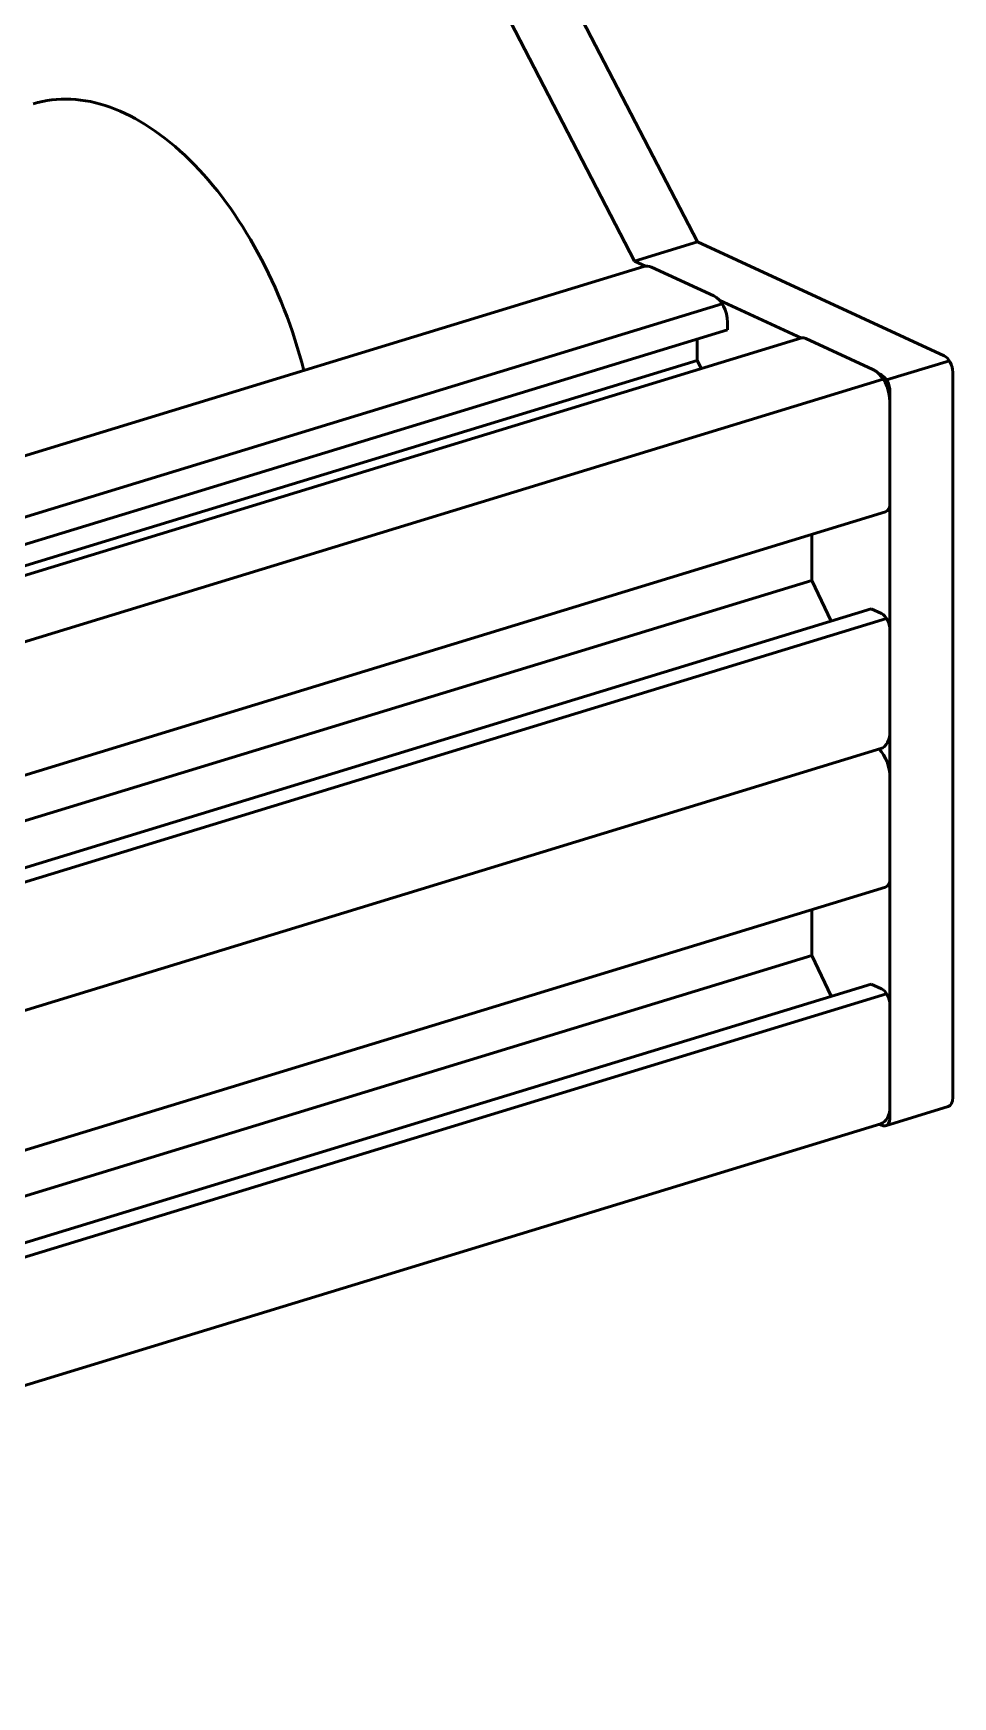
# Model space of a CAD drawing. Header units: inches. Extents: x -122986 to 27550, y -4965 to 6170.
# Drawn here: x 2954 to 3022.2, y 500.8 to 624.1 of the extents above; entities that cross this region are included whole.
import ezdxf

# ---------------------------------------------------------------- set-up
doc = ezdxf.new("R2010")
doc.units = ezdxf.units.IN
doc.header["$LTSCALE"] = 2
doc.header["$MEASUREMENT"] = 0
doc.layers.add('1 Đậm', color=7, linetype='Continuous', lineweight=50)

msp = doc.modelspace()

# ---------------------------------------------------------------- linework, layer by layer
at = {"layer": '1 Đậm', "lineweight": 50}
for p, q in [((3003.245, 608.648), (2984.308, 645.189)), ((2998.591, 607.226), (2979.655, 643.767)), ((3003.245, 608.648), (2998.591, 607.226)), ((3021.55, 600.204), (3003.245, 608.648)), ((2999.269, 606.824), (2859.778, 564.205)), ((2999.406, 606.851), (2998.591, 607.226)), ((3004.462, 604.639), (2999.854, 606.765)), ((3010.966, 601.518), (3004.861, 604.334)), ((3005.075, 604.052), (2865.705, 561.47)), ((3005.472, 602.134), (2868.365, 560.244)), ((3005.472, 602.134), (3005.472, 602.69)), ((3010.987, 601.524), (2871.378, 558.869)), ((3003.219, 599.866), (3003.219, 601.446)), ((3016.266, 599.194), (3011.279, 601.494)), ((3003.219, 599.866), (2870.427, 559.293)), ((3003.539, 599.248), (3003.219, 599.866)), ((3021.934, 599.837), (3017.28, 598.415)), ((3017.032, 598.46), (2877.423, 555.805)), ((3016.897, 598.782), (3016.714, 598.866)), ((3022.182, 545.228), (3022.182, 598.986)), ((3017.528, 543.806), (3017.528, 597.564)), ((3017.528, 589.294), (3017.528, 596.758)), ((2877.92, 546.078), (3017.189, 588.629)), ((3011.721, 583.562), (3011.721, 586.958)), ((3011.721, 583.562), (2877.921, 542.682)), ((3013.165, 580.541), (3011.721, 583.562)), ((3017.28, 580.733), (2877.671, 538.078)), ((3016.139, 581.449), (2877.92, 539.219)), ((3016.897, 581.1), (3016.139, 581.449)), ((3017.528, 572.418), (3017.528, 579.882)), ((2877.92, 528.64), (3016.85, 571.088)), ((3017.528, 561.489), (3017.528, 568.952)), ((2877.92, 518.272), (3017.189, 560.823)), ((3011.721, 555.756), (3011.721, 559.153)), ((3011.721, 555.756), (2877.921, 514.876)), ((3013.165, 552.735), (3011.721, 555.756)), ((3016.139, 553.644), (2877.92, 511.413)), ((3016.897, 553.294), (3016.139, 553.644)), ((3017.28, 552.927), (2877.671, 510.272)), ((3017.528, 544.613), (3017.528, 552.076)), ((3017.189, 543.141), (3021.843, 544.563)), ((2877.872, 500.82), (3016.85, 543.282)), ((3016.733, 543.246), (3016.897, 543.171))]:
    msp.add_line(p, q, dxfattribs=at)
for centre, major_axis, start_param, end_param in [((2960.718, 596.891), (-6.721, 21.996), 4.6356239, 6.2831745), ((2999.854, 604.911), (0.584, -1.913), 2.6603173, 3.1415949), ((3004.462, 603.156), (0.468, -1.53), 1.089521, 2.6603173), ((3011.279, 600.567), (0.292, -0.956), 2.6603173, 3.1415941), ((3016.266, 597.34), (0.584, -1.913), 1.089521, 2.6603173), ((3021.55, 599.277), (0.292, -0.956), 1.089521, 2.6603173), ((3016.897, 597.855), (0.292, -0.956), 1.089521, 2.6603173), ((3016.897, 589.585), (0.292, -0.956), 0.0000022, 1.089521), ((3016.897, 580.173), (0.292, -0.956), 1.089521, 2.6603173), ((3016.266, 573.001), (0.584, -1.913), 0.0000022, 1.089521), ((3016.266, 569.535), (0.584, -1.913), 1.089521, 2.2880632), ((3016.897, 561.78), (0.292, -0.956), 0.0000022, 1.089521), ((3016.897, 552.367), (0.292, -0.956), 1.089521, 2.6603173), ((3021.55, 545.519), (0.292, -0.956), 0.0000022, 1.089521), ((3016.266, 545.195), (0.584, -1.913), 0.0000022, 1.089521), ((3016.897, 544.098), (0.292, -0.956), 5.8019099, 7.3727063)]:
    msp.add_ellipse(centre, major_axis=major_axis, ratio=0.5850486, start_param=start_param, end_param=end_param, dxfattribs=at)

doc.saveas('drawing.dxf')
